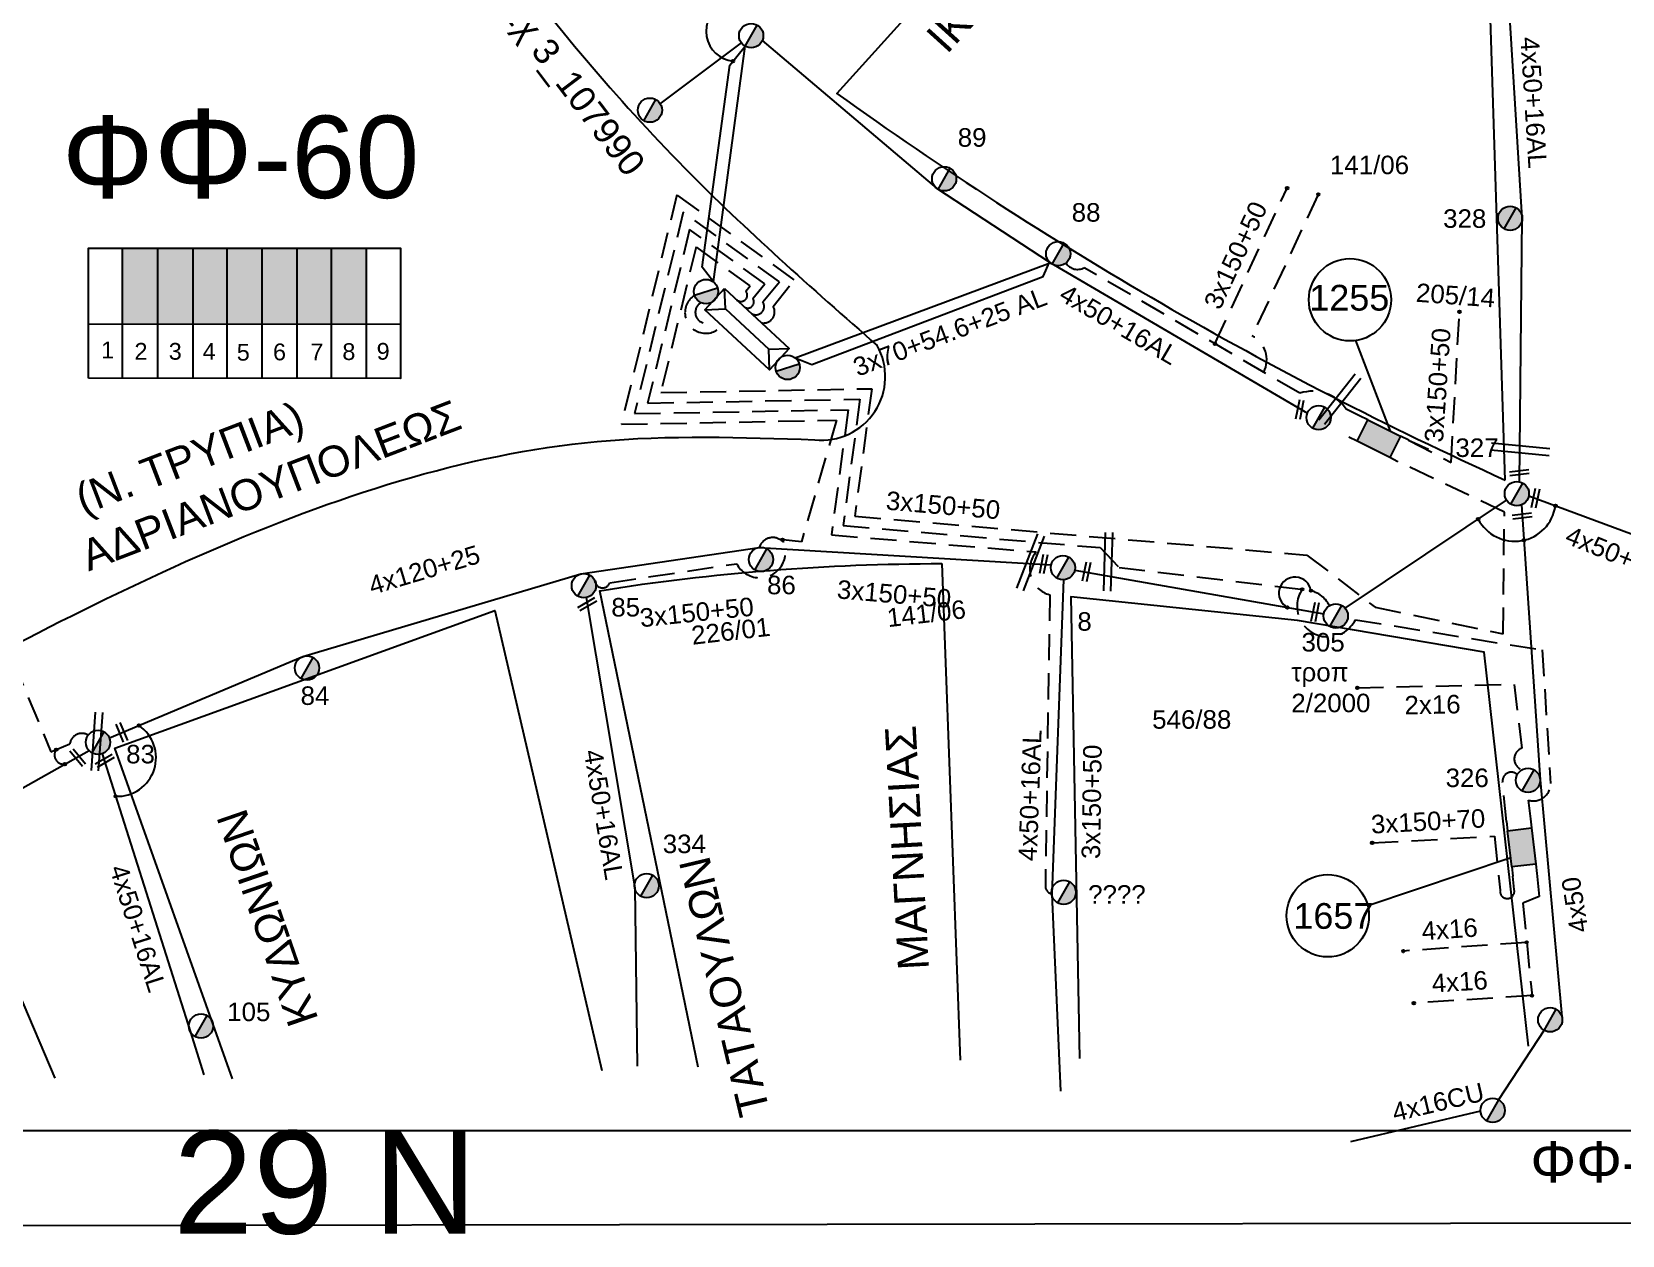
# Model space of a CAD drawing. Header units: millimetres. Extents: x 1091 to 3521, y 1177 to 2968.
# Drawn here: x 1601.1 to 1755.6, y 1933 to 2050 of the extents above; entities that cross this region are included whole.
import ezdxf
from ezdxf.enums import TextEntityAlignment as Align

# ---------------------------------------------------------------- set-up
doc = ezdxf.new("R2010")
doc.units = ezdxf.units.MM
doc.linetypes.add('DASHED', pattern=[19.05, 12.7, -6.35])
for name, color, linetype, lineweight in [('2x16', 7, 'Continuous', 30), ('3x150+50', 7, 'Continuous', 30), ('3x150+70', 7, 'Continuous', 30), ('4x16', 7, 'Continuous', 30), ('4x50 + 13_5', 7, 'SYN_LINE', 30), ('Άγνωστα', 7, 'Continuous', 30), ('Γυμνά εναέρια ΧΤ (3Φ)   4x50CU', 7, 'Continuous', 30), ('Γυμνά εναέρια ΧΤ και ΦΟΠ (3Φ)   4x50+16AL', 7, 'Continuous', 30), ('Καλώδια ΧΤ   3x150+50CU', 7, 'DASHED', 30), ('Καλώδια ΧΤ   3x150AL+50CU', 7, 'DASHED', 30), ('Συνεστραμμένα ΧΤ   3x70+54.6+25 AL', 7, 'SYN_LINE', 30), ('Συνεστραμμένα ΧΤ   4x120+25 AL', 7, 'SYN_LINE', 30), ('Υπόγεια καλώδια Παροχών ΧΤ   4x16AL', 7, 'DASHED', 30)]:
    doc.layers.add(name, color=color, linetype=linetype, lineweight=lineweight)
for name, color, linetype in [('Link Box 4 Διευθύνσεων', 7, 'Continuous'), ('Pillar OTE', 7, 'Continuous'), ('TEXT ΚΑΛΩΔΙΩΝ', 7, 'Continuous'), ('ΑΓΝΩΣΤΟ ΥΠΟΓΕΙΟ ΚΑΛΩΔΙΟ', 7, 'DASHED'), ('Επιγραφές - Σχήματα', 7, 'Continuous'), ('Μηχανική τομή', 7, 'Continuous'), ('Στύλος Ξύλινος', 7, 'Continuous'), ('Στύλος Ξύλινος @ 1', 7, 'Continuous'), ('Στύλος ΦΜ', 7, 'Continuous'), ('Στύλος ΦΜ @ 1', 7, 'Continuous'), ('Συνδέσεις', 7, 'Continuous'), ('Τομή', 7, 'Continuous'), ('Υποσταθμός εναέριος 2 στύλων', 7, 'Continuous'), ('Υποσταθμός πόλεως', 7, 'Continuous'), ('Υπόβαθρο ΔΕΗ', 7, 'Continuous')]:
    doc.layers.add(name, color=color, linetype=linetype)
doc.styles.add('arial', font='arial.ttf')
doc.styles.get("Standard").update_dxf_attribs({"font": 'arial.ttf', "height": 1.8})
doc.linetypes.add('SYN_LINE', pattern='A,0.5,-0.0001,["/\\/\\/\\/",Standard,S=0.1,R=0,X=0,Y=-0.05],-0.25', length=0.7501)

# ---------------------------------------------------------------- blocks, each defined once
blk = doc.blocks.new('ΥΠΑΡΧΩΝ ΤΣΙΜΕΝΤΕΝΙΟΣ ΣΤΥΛΟΣ')
at = {"layer": 'Στύλος ΦΜ'}
blk.add_hatch(color=7, dxfattribs=at).paths.add_polyline_path([(-1.29, -2.28, 0.574793), (2.62, 0, 0.268822), (1.3, 2.27)])
at = {"layer": 'Στύλος ΦΜ', "color": 7}
blk.add_line((-1.29, -2.28), (1.3, 2.27), dxfattribs=at)
blk.add_circle((0, 0), 2.62, dxfattribs=at)
at = {"layer": 'Στύλος ΦΜ', "flags": 4}
for tag, p in [('ΑΡΙΘΜΟΣ', (-4.68, 8.05)), ('ΤΥΠΟΣ', (-4.91, 3.03))]:
    blk.add_attdef(tag, p, '', height=4, dxfattribs=at)
blk = doc.blocks.new('ΥΠΑΡΧΩΝ ΞΥΛΙΝΟΣ ΣΤΥΛΟΣ')
at = {"layer": 'Στύλος Ξύλινος'}
h = blk.add_hatch(color=7, dxfattribs=at)
h.paths.add_polyline_path([(-2.62, 0, 0.270008), (-1.29, -2.28), (1.3, 2.27, 0.576266)])
h.paths.add_polyline_path([(-1.29, -2.28, 0.574793), (2.62, 0, 0.268822), (1.3, 2.27)])
at = {"layer": 'Στύλος Ξύλινος', "color": 7}
blk.add_line((-1.29, -2.28), (1.3, 2.27), dxfattribs=at)
blk.add_circle((0, 0), 2.62, dxfattribs=at)
at = {"layer": 'Στύλος Ξύλινος', "color": 1, "flags": 4}
for tag, p in [('ΑΡΙΘΜΟΣ', (-4.91, 8.6)), ('ΤΥΠΟΣ', (-4.85, 3.39))]:
    blk.add_attdef(tag, p, '', height=4, dxfattribs=at)
blk = doc.blocks.new('ΥΠΟΣΤΑΘΜΟΣ ΕΝΑΕΡΙΟΣ ΕΠΙ 2 ΣΤΥΛΩΝ')
at = {"layer": 'Υποσταθμός εναέριος 2 στύλων', "linetype": 'Continuous'}
for points in [[(-11.97, -2.11, 0.574793), (-8.45, -0.07, 0.268822), (-9.64, 1.98)], [(9.68, -2.15, 0.574793), (13.19, -0.1, 0.268822), (12.01, 1.95)]]:
    blk.add_hatch(color=256, dxfattribs=at).paths.add_polyline_path(points)
for p, q in [((-11.97, -2.11), (-9.64, 1.98)), ((9.68, -2.15), (12.01, 1.95))]:
    blk.add_line(p, q, dxfattribs=at)
for centre in [(-10.81, -0.07), (10.84, -0.1)]:
    blk.add_circle(centre, 2.36, dxfattribs=at)
at = {"layer": 'Υποσταθμός πόλεως', "linetype": 'Continuous', "ltscale": 40}
blk.add_lwpolyline([(-8.57, 2.82), (8.57, 2.82), (8.57, -2.82), (-8.57, -2.82)], close=True, dxfattribs=at)
for points in [[(-5.75, 0), (-8.57, 2.82)], [(-8.57, -2.82), (-5.75, 0)], [(-5.75, 0), (5.75, 0)], [(5.75, 0), (8.57, 2.82)], [(8.57, -2.82), (5.75, 0)]]:
    blk.add_lwpolyline(points, dxfattribs=at)
at = {"layer": 'Υποσταθμός εναέριος 2 στύλων', "ltscale": 40, "flags": 1}
for tag, p in [('ΜΕΤΑΣΧΗΜΑΤΙΣΜΟΣ', (14.09, 2.51)), ('ΙΣΧΥΣ', (14.07, -0.28)), ('ΑΡΙΘΜΟΣ', (14.19, -3))]:
    blk.add_attdef(tag, p, '', height=1.8, dxfattribs=at)
blk = doc.blocks.new('LINK BOX 4 ΑΝΑΧΩΡΗΣΕΩΝ')
at = {"layer": 'Link Box 4 Διευθύνσεων', "ltscale": 40}
blk.add_hatch(color=256, dxfattribs=at).paths.add_polyline_path([(-3.54, 0), (-3.54, -4.67), (3.54, -4.67), (3.54, 0)])
for p, q in [((-3.54, 0), (-5.33, 0)), ((5.33, 0), (3.54, 0)), ((-3.54, -4.67), (-5.33, -4.67)), ((5.33, -4.67), (3.54, -4.67))]:
    blk.add_line(p, q, dxfattribs=at)
blk.add_lwpolyline([(-3.54, -4.67), (-3.54, 0), (3.54, 0), (3.54, -4.67)], close=True, dxfattribs=at)
blk = doc.blocks.new('_ΣΥΝΔΕΣΗ')
at = {"layer": 'Συνδέσεις', "linetype": 'SYN_LINE', "ltscale": 40}
blk.add_hatch(color=256, dxfattribs=at).paths.add_polyline_path([(0.5, -0.01, 1), (-0.5, -0.01, 1)])
at = {"layer": 'Συνδέσεις'}
blk.add_circle((0, -0.01), 0.5, dxfattribs=at)
blk = doc.blocks.new('ΤΟΜΗ')
at = {"layer": 'Τομή', "ltscale": 40}
for p, q in [((11.33, -0.65), (-11.4, -0.65)), ((11.33, -3.42), (-11.4, -3.42))]:
    blk.add_line(p, q, dxfattribs=at)
blk = doc.blocks.new('ΜΗΧΑΝΙΚΗ ΤΟΜΗ')
at = {"layer": 'Μηχανική τομή', "ltscale": 40}
for p, q in [((-3.79, 1.21), (3.79, 1.21)), ((3.79, -0.34), (-3.79, -0.34))]:
    blk.add_line(p, q, dxfattribs=at)

msp = doc.modelspace()

# ---------------------------------------------------------------- hatches: boundary and pattern name
at = {"layer": 'Καλώδια ΧΤ   3x150AL+50CU', "linetype": 'DASHED', "lineweight": -3, "ltscale": 0.2}
h = msp.add_hatch(color=2, dxfattribs=at)
h.dxf.hatch_style = 1
h.paths.add_polyline_path([(1613.33, 2028.94), (1609.89, 2028.94), (1609.89, 2021.58), (1613.33, 2021.57)])
h = msp.add_hatch(color=85, dxfattribs=at)
h.dxf.hatch_style = 1
h.paths.add_polyline_path([(1613.33, 2021.57), (1616.77, 2021.57), (1616.77, 2028.94), (1613.33, 2028.94)])
h = msp.add_hatch(color=1, dxfattribs=at)
h.dxf.hatch_style = 1
h.paths.add_polyline_path([(1620.07, 2028.94), (1616.77, 2028.94), (1616.77, 2021.57), (1620.07, 2021.57)])
h = msp.add_hatch(color=5, dxfattribs=at)
h.dxf.hatch_style = 1
h.paths.add_polyline_path([(1620.07, 2021.57), (1623.46, 2021.56), (1623.46, 2028.94), (1620.07, 2028.94)])
h = msp.add_hatch(color=133, dxfattribs=at)
h.dxf.hatch_style = 1
h.paths.add_polyline_path([(1623.46, 2021.56), (1626.85, 2021.56), (1626.85, 2028.94), (1623.46, 2028.94)])
h = msp.add_hatch(color=6, dxfattribs=at)
h.dxf.hatch_style = 1
h.paths.add_polyline_path([(1630.19, 2021.56), (1630.19, 2028.94), (1626.85, 2028.94), (1626.85, 2021.56)])
h = msp.add_hatch(color=30, dxfattribs=at)
h.dxf.hatch_style = 1
h.paths.add_polyline_path([(1633.58, 2028.94), (1630.19, 2028.94), (1630.19, 2021.56), (1633.58, 2021.55)])

# ---------------------------------------------------------------- linework, layer by layer
at = {"layer": '2x16', "color": 5, "linetype": 'DASHED', "lineweight": -3, "ltscale": 0.2}
msp.add_lwpolyline([(1729.86, 1986.23), (1745.09, 1986.56), (1745.85, 1980.36, 0.712224), (1745.86, 1978.26, 15.599263)], format="xyb", dxfattribs=at)
at = {"layer": '3x150+50', "color": 6, "linetype": 'DASHED', "lineweight": -3, "ltscale": 0.2}
msp.add_lwpolyline([(1716.03, 2019.65), (1723.03, 2034.76)], dxfattribs=at)
for points in [[(1726.07, 2034.15), (1719.65, 2020.44, -0.40953), (1720.77, 2016.89, 1.320957)], [(1730.08, 2012.66), (1728.78, 2013.29, 0.337947), (1724.28, 2014.84), (1703.33, 2027.04, -0.402346), (1701.56, 2027.49, -11.095652)]]:
    msp.add_lwpolyline(points, format="xyb", dxfattribs=at)
at = {"layer": '3x150+50', "color": 30, "linetype": 'DASHED', "lineweight": -3, "ltscale": 0.2}
msp.add_lwpolyline([(1669.54, 2023.94, 0.950375), (1670.46, 2024.76), (1670.86, 2025.26), (1665.61, 2029.07), (1662.19, 2014.9), (1682.68, 2015.28), (1681.03, 2002.89), (1724.97, 1999.12), (1731.58, 1994.05), (1744.04, 1991.48), (1744.15, 2003.29), (1733.81, 2008.2)], format="xyb", dxfattribs=at)
for points in [[(1734.85, 2010.29), (1738.97, 2008.12), (1739.79, 2022.76)], [(1734.85, 2010.29), (1736.78, 2009.42)]]:
    msp.add_lwpolyline(points, dxfattribs=at)
at = {"layer": '3x150+50', "color": 85, "linetype": 'DASHED', "lineweight": -3, "ltscale": 0.2}
msp.add_lwpolyline([(1659.63, 2012.86), (1680.39, 2013.24), (1678.77, 2001.08), (1698.65, 1999.42, 0.552481), (1699.98, 1995.26), (1699.55, 1966.97, 0.356173), (1700.17, 1966.19)], format="xyb", dxfattribs=at)
at = {"layer": '3x150+50', "color": 2, "linetype": 'DASHED', "lineweight": -3, "ltscale": 0.2}
msp.add_lwpolyline([(1655.76, 1996.7, 0.83137), (1657.24, 1996.43), (1669.57, 1998.28, 1.011828), (1674.01, 2000.61, 9.636438)], format="xyb", dxfattribs=at)
at = {"layer": '3x150+70', "color": 5, "linetype": 'DASHED', "lineweight": -3, "ltscale": 0.2}
msp.add_lwpolyline([(1731.31, 1971.15), (1743.2, 1971.81), (1743.73, 1966.55, 1.221008), (1745.1, 1966.63), (1744.97, 1967.93)], format="xyb", dxfattribs=at)
at = {"layer": '4x16', "color": 5, "linetype": 'SYN_LINE', "lineweight": -3, "ltscale": 10}
msp.add_lwpolyline([(1748.01, 1952.95), (1743.59, 1946.19)], dxfattribs=at)
at = {"layer": '4x16', "color": 5, "linetype": 'SYN_LINE', "lineweight": -3, "ltscale": 15}
msp.add_lwpolyline([(1741.83, 1945.11), (1729.19, 1942.13)], dxfattribs=at)
at = {"layer": '4x50 + 13_5', "color": 2, "lineweight": -3, "ltscale": 0.1}
msp.add_lwpolyline([(1671.76, 1999.85), (1700.11, 1998.16)], dxfattribs=at)
at = {"layer": 'Pillar OTE', "lineweight": -3, "ltscale": 40}
for points in [[(1606.57, 2016.3), (1606.57, 2028.94), (1636.9, 2028.94), (1636.9, 2016.27), (1606.57, 2016.3)], [(1609.89, 2016.3), (1609.89, 2028.94)], [(1613.33, 2016.29), (1613.33, 2028.94)], [(1616.77, 2016.29), (1616.77, 2028.94)], [(1620.07, 2016.28), (1620.07, 2028.94)], [(1623.46, 2016.28), (1623.46, 2028.94)], [(1626.85, 2016.28), (1626.85, 2028.94)], [(1630.19, 2016.27), (1630.19, 2028.94)], [(1633.58, 2016.27), (1633.58, 2028.94)], [(1606.57, 2021.58), (1636.9, 2021.55)]]:
    msp.add_lwpolyline(points, dxfattribs=at)
at = {"layer": 'Άγνωστα', "lineweight": -3, "ltscale": 0.1}
for points in [[(3521.49, 1936.89), (1091.31, 1933.19), (1091.31, 2964.7), (3521.49, 2968.4)], [(3374.53, 1943.19), (1101.31, 1943.19), (1101.31, 2954.7), (3374.53, 2954.7)]]:
    msp.add_lwpolyline(points, close=True, dxfattribs=at)
at = {"layer": 'ΑΓΝΩΣΤΟ ΥΠΟΓΕΙΟ ΚΑΛΩΔΙΟ', "color": 2, "lineweight": -3, "ltscale": 0.2}
msp.add_lwpolyline([(1671.97, 2021.68, 0.639033), (1673.11, 2023.28), (1675.15, 2025.85), (1663.75, 2034.13), (1658.36, 2011.83), (1679.25, 2012.22), (1675.85, 2000.42), (1673.74, 2000.64, 0.483994), (1671.76, 1999.85)], format="xyb", dxfattribs=at)
at = {"layer": 'ΑΓΝΩΣΤΟ ΥΠΟΓΕΙΟ ΚΑΛΩΔΙΟ', "color": 85, "lineweight": -3, "ltscale": 0.2}
msp.add_lwpolyline([(1671.01, 2022.58, 0.801994), (1672.1, 2023.72), (1673.72, 2025.65), (1664.37, 2032.44), (1659.63, 2012.86)], format="xyb", dxfattribs=at)
at = {"layer": 'ΑΓΝΩΣΤΟ ΥΠΟΓΕΙΟ ΚΑΛΩΔΙΟ', "color": 5, "lineweight": -3, "ltscale": 0.2}
for points in [[(1670.34, 2023.2, 0.805407), (1671.13, 2024.04), (1672.29, 2025.46), (1664.99, 2030.75), (1660.91, 2013.88), (1681.54, 2014.26), (1679.9, 2001.98), (1704.87, 1999.84), (1706.71, 1997.92), (1724.98, 1995.73, -0.251644), (1727.16, 1994.21)], [(1724.5, 1995.79, 1.063581), (1729.67, 1992.84), (1747.83, 1989.9), (1748.63, 1976.93, -0.521574), (1746.47, 1975.32), (1746.68, 1973.49)], [(1744.36, 1973.22), (1743.98, 1977.09, -0.697373), (1745.4, 1977.79, -1.007308)]]:
    msp.add_lwpolyline(points, format="xyb", dxfattribs=at)
at = {"layer": 'ΑΓΝΩΣΤΟ ΥΠΟΓΕΙΟ ΚΑΛΩΔΙΟ', "color": 133, "lineweight": -3, "ltscale": 0.2}
msp.add_lwpolyline([(1593.39, 2002.85), (1602.94, 1980), (1604.77, 1980.78, -0.530409), (1606.57, 1981.63, 3.998723)], format="xyb", dxfattribs=at)
at = {"layer": 'ΑΓΝΩΣΤΟ ΥΠΟΓΕΙΟ ΚΑΛΩΔΙΟ', "color": 5, "lineweight": -3, "ltscale": 0.2}
msp.add_lwpolyline([(1747.29, 1968.2), (1747.54, 1965.94), (1745.94, 1965.31), (1746.84, 1956.32)], dxfattribs=at)
at = {"layer": 'Γυμνά εναέρια ΧΤ (3Φ)   4x50CU', "color": 5, "lineweight": -3, "ltscale": 0.1}
for points in [[(1745.81, 2004), (1747.62, 1977.28)], [(1747.62, 1977.28), (1749.73, 1954.3)]]:
    msp.add_lwpolyline(points, dxfattribs=at)
at = {"layer": 'Γυμνά εναέρια ΧΤ και ΦΟΠ (3Φ)   4x50+16AL', "color": 1, "lineweight": -3, "ltscale": 0.1}
msp.add_lwpolyline([(1745.62, 2006.24), (1745.88, 2031.87), (1744.26, 2058.26)], dxfattribs=at)
at = {"layer": 'Γυμνά εναέρια ΧΤ και ΦΟΠ (3Φ)   4x50+16AL', "color": 133, "lineweight": -3, "ltscale": 0.1}
for points in [[(1672.05, 2049.12), (1688.96, 2034.77), (1699.94, 2027.58), (1725.01, 2012.89)], [(1566.63, 1954.36), (1585.97, 1968.52), (1606.64, 1980.14)]]:
    msp.add_lwpolyline(points, dxfattribs=at)
at = {"layer": 'Γυμνά εναέρια ΧΤ και ΦΟΠ (3Φ)   4x50+16AL', "color": 5, "lineweight": -3, "ltscale": 0.1}
for points in [[(1728.68, 1993.96), (1744.37, 2004.45)], [(1746.51, 2004.87), (1774.06, 1994.66)], [(1702.41, 1997.66), (1726.61, 1993.41)]]:
    msp.add_lwpolyline(points, dxfattribs=at)
at = {"layer": 'Γυμνά εναέρια ΧΤ και ΦΟΠ (3Φ)   4x50+16AL', "color": 85, "lineweight": -3, "ltscale": 0.1}
msp.add_lwpolyline([(1701.32, 1996.73), (1700.17, 1966.19), (1701.01, 1947.03)], dxfattribs=at)
at = {"layer": 'Γυμνά εναέρια ΧΤ και ΦΟΠ (3Φ)   4x50+16AL', "color": 2, "lineweight": -3, "ltscale": 0.1}
for points in [[(1654.94, 1995), (1659.66, 1966.8), (1659.9, 1949.47)], [(1607.92, 1979.82), (1616.45, 1952.88), (1617.79, 1948.63)]]:
    msp.add_lwpolyline(points, dxfattribs=at)
at = {"layer": 'Καλώδια ΧΤ   3x150+50CU', "color": 133, "lineweight": -3, "ltscale": 0.2}
msp.add_arc((1666.55, 2022.67), 2.01, 122.8063, 321.3341, dxfattribs=at)
at = {"layer": 'Καλώδια ΧΤ   3x150+50CU', "color": 1, "lineweight": -3, "ltscale": 0.2}
msp.add_arc((1666.61, 2022.7), 1.07, 118.0616, 321.8959, dxfattribs=at)
at = {"layer": 'Καλώδια ΧΤ   3x150+50CU', "lineweight": -3, "ltscale": 0.2}
msp.add_arc((1604.17, 1979.7), 0.896, 144.931, 276.6828, dxfattribs=at)
at = {"layer": 'Συνεστραμμένα ΧΤ   3x70+54.6+25 AL', "linetype": 'SYN_LINE', "lineweight": -3, "ltscale": 10}
msp.add_lwpolyline([(1662.14, 2042.95), (1670.03, 2048.88)], dxfattribs=at)
at = {"layer": 'Συνεστραμμένα ΧΤ   3x70+54.6+25 AL', "color": 133, "lineweight": -3, "ltscale": 15}
msp.add_lwpolyline([(1667.3, 2025.66), (1666.22, 2027.1), (1668.88, 2046.7), (1670.39, 2048.56)], dxfattribs=at)
at = {"layer": 'Συνεστραμμένα ΧΤ   3x70+54.6+25 AL', "color": 1, "lineweight": -3, "ltscale": 15}
msp.add_lwpolyline([(1667.3, 2025.66), (1670.39, 2048.56)], dxfattribs=at)
at = {"layer": 'Συνεστραμμένα ΧΤ   3x70+54.6+25 AL', "color": 6, "lineweight": -3, "ltscale": 15}
for points in [[(1675.23, 2018.27), (1676.87, 2017.63), (1699.35, 2026.18), (1699.94, 2027.58)], [(1675.23, 2018.27), (1700.01, 2027.51)]]:
    msp.add_lwpolyline(points, dxfattribs=at)
at = {"layer": 'Συνεστραμμένα ΧΤ   4x120+25 AL', "color": 2, "linetype": 'SYN_LINE', "lineweight": -3, "ltscale": 15}
msp.add_lwpolyline([(1608.61, 1981.35), (1627.4, 1989.25), (1654.41, 1997.29), (1671.76, 1999.85)], dxfattribs=at)
at = {"layer": 'Υπόβαθρο ΔΕΗ', "lineweight": -3, "ltscale": 0.1}
for points in [[(1744.23, 2006.41), (1742.58, 2058.34, -0.0915), (1711.23, 2079.28), (1679.3, 2043.96, 0.049572), (1744.23, 2006.41, 0.767857)], [(1665.82, 1949.36), (1656.26, 1995.66, -0.039761), (1689.49, 1998.29, -0.872793)]]:
    msp.add_lwpolyline(points, format="xyb", dxfattribs=at)
at = {"layer": 'Υπόβαθρο ΔΕΗ', "lineweight": -3}
for points in [[(1733.09, 2011.16), (1729.71, 2019.96)], [(1744.77, 1969.72), (1730.87, 1965.04)]]:
    msp.add_lwpolyline(points, dxfattribs=at)
at = {"layer": 'Υπόβαθρο ΔΕΗ', "lineweight": -3, "ltscale": 0.1}
for points in [[(1689.49, 1998.29), (1691.27, 1950.06)], [(1746.48, 1951.4), (1742.18, 1989.7), (1724.05, 1992.77), (1702.03, 1995.06), (1702.87, 1950.2)], [(1620.59, 1948.24), (1609.13, 1980.37), (1646.08, 1993.72), (1656.47, 1949.03)], [(1560.2, 1947.69), (1593.6, 1971.09), (1603.33, 1948.31)]]:
    msp.add_lwpolyline(points, dxfattribs=at)
at = {"layer": 'Υπόβαθρο ΔΕΗ', "lineweight": -3}
for centre in [(1729.15, 2023.92), (1726.99, 1964.08)]:
    msp.add_circle(centre, 4, dxfattribs=at)
at = {"layer": 'Υπόβαθρο ΔΕΗ', "lineweight": -3, "ltscale": 0.1}
for centre, radius, start, end in [((1669.5, 2049.99), 2.91, 114.9797, 264.219), ((1677.84, 2016.45), 6.16, 263.6614, 29.4777), ((1745.15, 2004.45), 3.99, 207.4612, 352.1581), ((1723.81, 1995.41), 1.57, 9.3688, 241.5444), ((1609.39, 1979.44), 3.76, 267.5854, 56.158)]:
    msp.add_arc(centre, radius, start, end, dxfattribs=at)
for points in [[(1617.32, 2102.8), (1646.14, 2058.31), (1664.49, 2036.74), (1683.21, 2019.48)], [(1583.43, 1981.82), (1618.27, 1999.47), (1656, 2010.15), (1677.16, 2010.33)]]:
    msp.add_spline(points, degree=3, dxfattribs=at)
at = {"layer": 'Υπόγεια καλώδια Παροχών ΧΤ   4x16AL', "color": 5, "lineweight": -3, "ltscale": 0.2}
for points in [[(1746.32, 1961.49), (1734.34, 1960.65)], [(1746.84, 1956.32), (1735.35, 1955.59)]]:
    msp.add_lwpolyline(points, dxfattribs=at)

# ---------------------------------------------------------------- block references
at = {"layer": 'Link Box 4 Διευθύνσεων', "lineweight": -3}
for p, xscale, yscale, zscale, rotation in [((1732.47, 2011.47), 0.4999999999999998, 0.4999999999999998, 0.4999999999999998, 333.5130625083484), ((1744.67, 1970.58), 0.4999999999999999, 0.4999999999999999, 0.4999999999999999, 96.56320113536368)]:
    msp.add_blockref('LINK BOX 4 ΑΝΑΧΩΡΗΣΕΩΝ', p, dxfattribs=dict(at, xscale=xscale, yscale=yscale, zscale=zscale, rotation=rotation))
at = {"layer": 'Μηχανική τομή', "lineweight": -3}
for p, xscale, yscale, zscale, rotation in [((1724.37, 2013.23), 0.2499999999999676, 0.2499999999999676, 0.2499999999999676, 78.60226847736777), ((1745.62, 2007.01), 0.2499999999999675, 0.2499999999999675, 0.2499999999999675, 6.929337179381043), ((1747.28, 2004.62), 0.2499999999999676, 0.2499999999999676, 0.2499999999999676, 78.60226847736777), ((1745.89, 2002.8), 0.2499999999999675, 0.2499999999999675, 0.2499999999999675, 6.929337179381043), ((1699.49, 1998.23), 0.2499999999999676, 0.2499999999999676, 0.2499999999999676, 78.60226847736777), ((1703.66, 1997.48), 0.2499999999999676, 0.2499999999999676, 0.2499999999999676, 78.60226847736777), ((1655.1, 1994.25), 0.2499999999999676, 0.2499999999999676, 0.2499999999999676, 30.37670893552088), ((1725.86, 1993.57), 0.2499999999999676, 0.2499999999999676, 0.2499999999999676, 78.60226847736777), ((1609.72, 1981.85), 0.2499999999999676, 0.2499999999999676, 0.2499999999999676, 292.3262620973887), ((1605.45, 1979.38), 0.2499999999999676, 0.2499999999999676, 0.2499999999999676, 309.4345195836933), ((1608.21, 1979.04), 0.2499999999999676, 0.2499999999999676, 0.2499999999999676, 30.37670893552088)]:
    msp.add_blockref('ΜΗΧΑΝΙΚΗ ΤΟΜΗ', p, dxfattribs=dict(at, xscale=xscale, yscale=yscale, zscale=zscale, rotation=rotation))
at = {"layer": 'Στύλος Ξύλινος @ 1', "lineweight": -3, "ltscale": 40}
ref = msp.add_blockref('ΥΠΑΡΧΩΝ ΞΥΛΙΝΟΣ ΣΤΥΛΟΣ', (1744.71, 2031.84), dxfattribs=dict(at, xscale=0.4499999999998181, yscale=0.4499999999998181, zscale=0.4499999999998181))
ref.add_attrib('ΤΥΠΟΣ', '328', (1738.2, 2030.91), dxfattribs={"layer": 'Στύλος Ξύλινος', "height": 1.8, "flags": 4})
at = {"layer": 'Στύλος ΦΜ @ 1', "lineweight": -3, "ltscale": 40}
ref = msp.add_blockref('ΥΠΑΡΧΩΝ ΤΣΙΜΕΝΤΕΝΙΟΣ ΣΤΥΛΟΣ', (1670.97, 2049.58), dxfattribs=dict(at, xscale=0.4499999999998181, yscale=0.4499999999998181, zscale=0.4499999999998181))
ref.add_attrib('ΤΥΠΟΣ', '90', (1670.33, 2054.62), dxfattribs={"layer": 'Στύλος ΦΜ', "height": 1.8, "flags": 4})
at = {"layer": 'Στύλος ΦΜ @ 1', "lineweight": -3, "ltscale": 40, "xscale": 0.4499999999998181, "yscale": 0.4499999999998181, "zscale": 0.4499999999998181}
for p in [(1661.13, 2042.34), (1726.11, 2012.47), (1748.6, 1953.97), (1743.01, 1945.17)]:
    msp.add_blockref('ΥΠΑΡΧΩΝ ΤΣΙΜΕΝΤΕΝΙΟΣ ΣΤΥΛΟΣ', p, dxfattribs=at)
at = {"layer": 'Στύλος ΦΜ @ 1', "lineweight": -3, "ltscale": 40}
ref = msp.add_blockref('ΥΠΑΡΧΩΝ ΤΣΙΜΕΝΤΕΝΙΟΣ ΣΤΥΛΟΣ', (1689.72, 2035.67), dxfattribs=dict(at, xscale=0.4499999999998181, yscale=0.4499999999998181, zscale=0.4499999999998181))
ref.add_attrib('ΤΥΠΟΣ', '89', (1691.04, 2038.79), dxfattribs={"layer": 'Στύλος ΦΜ', "height": 1.8, "flags": 4})
ref = msp.add_blockref('ΥΠΑΡΧΩΝ ΤΣΙΜΕΝΤΕΝΙΟΣ ΣΤΥΛΟΣ', (1700.8, 2028.39), dxfattribs=dict(at, xscale=0.4499999999998181, yscale=0.4499999999998181, zscale=0.4499999999998181))
ref.add_attrib('ΤΥΠΟΣ', '88', (1702.11, 2031.51), dxfattribs={"layer": 'Στύλος ΦΜ', "height": 1.8, "flags": 4})
ref = msp.add_blockref('ΥΠΑΡΧΩΝ ΤΣΙΜΕΝΤΕΝΙΟΣ ΣΤΥΛΟΣ', (1745.36, 2005.09), dxfattribs=dict(at, xscale=0.4499999999998181, yscale=0.4499999999998181, zscale=0.4499999999998181))
ref.add_attrib('ΤΥΠΟΣ', '327', (1739.39, 2008.65), dxfattribs={"layer": 'Στύλος ΦΜ', "height": 1.8, "flags": 4})
ref = msp.add_blockref('ΥΠΑΡΧΩΝ ΤΣΙΜΕΝΤΕΝΙΟΣ ΣΤΥΛΟΣ', (1671.92, 1998.69), dxfattribs=dict(at, xscale=0.4499999999998181, yscale=0.4499999999998181, zscale=0.4499999999998181))
ref.add_attrib('ΤΥΠΟΣ', '86', (1672.51, 1995.31), dxfattribs={"layer": 'Στύλος ΦΜ', "height": 1.8, "flags": 4})
ref = msp.add_blockref('ΥΠΑΡΧΩΝ ΤΣΙΜΕΝΤΕΝΙΟΣ ΣΤΥΛΟΣ', (1701.26, 1997.9), dxfattribs=dict(at, xscale=0.4499999999998181, yscale=0.4499999999998181, zscale=0.4499999999998181))
ref.add_attrib('ΤΥΠΟΣ', '8', (1702.66, 1991.77), dxfattribs={"layer": 'Στύλος ΦΜ', "height": 1.8, "flags": 4})
ref = msp.add_blockref('ΥΠΑΡΧΩΝ ΤΣΙΜΕΝΤΕΝΙΟΣ ΣΤΥΛΟΣ', (1654.71, 1996.15), dxfattribs=dict(at, xscale=0.4499999999998181, yscale=0.4499999999998181, zscale=0.4499999999998181))
ref.add_attrib('ΤΥΠΟΣ', '85', (1657.38, 1993.15), dxfattribs={"layer": 'Στύλος ΦΜ', "height": 1.8, "flags": 4})
ref = msp.add_blockref('ΥΠΑΡΧΩΝ ΤΣΙΜΕΝΤΕΝΙΟΣ ΣΤΥΛΟΣ', (1727.77, 1993.2), dxfattribs=dict(at, xscale=0.4499999999998181, yscale=0.4499999999998181, zscale=0.4499999999998181))
ref.add_attrib('ΤΥΠΟΣ', '305', (1724.44, 1989.75), dxfattribs={"layer": 'Στύλος ΦΜ', "height": 1.8, "flags": 4})
ref = msp.add_blockref('ΥΠΑΡΧΩΝ ΤΣΙΜΕΝΤΕΝΙΟΣ ΣΤΥΛΟΣ', (1627.82, 1988.15), dxfattribs=dict(at, xscale=0.4499999999998181, yscale=0.4499999999998181, zscale=0.4499999999998181))
ref.add_attrib('ΤΥΠΟΣ', '84', (1627.19, 1984.56), dxfattribs={"layer": 'Στύλος ΦΜ', "height": 1.8, "flags": 4})
ref = msp.add_blockref('ΥΠΑΡΧΩΝ ΤΣΙΜΕΝΤΕΝΙΟΣ ΣΤΥΛΟΣ', (1607.51, 1980.93), dxfattribs=dict(at, xscale=0.4499999999998181, yscale=0.4499999999998181, zscale=0.4499999999998181))
ref.add_attrib('ΤΥΠΟΣ', '83', (1610.24, 1978.88), dxfattribs={"layer": 'Στύλος ΦΜ', "height": 1.8, "flags": 4})
ref = msp.add_blockref('ΥΠΑΡΧΩΝ ΤΣΙΜΕΝΤΕΝΙΟΣ ΣΤΥΛΟΣ', (1746.45, 1977.24), dxfattribs=dict(at, xscale=0.4499999999998181, yscale=0.4499999999998181, zscale=0.4499999999998181))
ref.add_attrib('ΤΥΠΟΣ', '326', (1738.44, 1976.58), dxfattribs={"layer": 'Στύλος ΦΜ', "height": 1.8, "flags": 4})
ref = msp.add_blockref('ΥΠΑΡΧΩΝ ΤΣΙΜΕΝΤΕΝΙΟΣ ΣΤΥΛΟΣ', (1660.82, 1967), dxfattribs=dict(at, xscale=0.4499999999998181, yscale=0.4499999999998181, zscale=0.4499999999998181))
ref.add_attrib('ΤΥΠΟΣ', '334', (1662.38, 1970.16), dxfattribs={"layer": 'Στύλος ΦΜ', "height": 1.8, "flags": 4})
ref = msp.add_blockref('ΥΠΑΡΧΩΝ ΤΣΙΜΕΝΤΕΝΙΟΣ ΣΤΥΛΟΣ', (1701.33, 1966.35), dxfattribs=dict(at, xscale=0.4499999999998181, yscale=0.4499999999998181, zscale=0.4499999999998181))
ref.add_attrib('ΤΥΠΟΣ', '????', (1703.71, 1965.25), dxfattribs={"layer": 'Στύλος ΦΜ', "height": 1.8, "flags": 4})
ref = msp.add_blockref('ΥΠΑΡΧΩΝ ΤΣΙΜΕΝΤΕΝΙΟΣ ΣΤΥΛΟΣ', (1617.52, 1953.36), dxfattribs=dict(at, xscale=0.4499999999998181, yscale=0.4499999999998181, zscale=0.4499999999998181))
ref.add_attrib('ΤΥΠΟΣ', '105', (1620.06, 1953.84), dxfattribs={"layer": 'Στύλος ΦΜ', "height": 1.8, "flags": 4})
at = {"layer": 'Συνδέσεις', "lineweight": -3, "xscale": 0.25, "yscale": 0.25, "zscale": 0.25}
for p in [(1669.2, 2047.1), (1723.04, 2034.77), (1726.07, 2034.16), (1739.79, 2022.76), (1716.03, 2019.65), (1741.61, 2002.61), (1749.11, 2003.91), (1674.02, 2000.61), (1746.04, 2000.56), (1724.5, 1995.79), (1725.36, 1995.66), (1723.07, 1994.03), (1729.86, 1986.23), (1611.49, 1982.56), (1603.44, 1980.22), (1604.28, 1978.81), (1609.23, 1975.68), (1731.31, 1971.16), (1746.32, 1961.5), (1734.34, 1960.65), (1746.84, 1956.32), (1735.35, 1955.59)]:
    msp.add_blockref('_ΣΥΝΔΕΣΗ', p, dxfattribs=at)
at = {"layer": 'Τομή', "lineweight": -3}
for p, xscale, yscale, zscale, rotation in [((1727.77, 2014.58), 0.2499999999999996, 0.2499999999999996, 0.2499999999999996, 51.85051798637061), ((1745.65, 2008.9), 0.2499999999999996, 0.2499999999999996, 0.2499999999999996, 174.5141145419185), ((1698.6, 1998.23), 0.2499999999999997, 0.2499999999999997, 0.2499999999999997, 248.8946695056323), ((1706.17, 1998.45), 0.2499999999999996, 0.2499999999999996, 0.2499999999999996, 268.247372354355), ((1607.92, 1980.96), 0.2499999999999997, 0.2499999999999997, 0.2499999999999997, 265.8633823657046)]:
    msp.add_blockref('ΤΟΜΗ', p, dxfattribs=dict(at, xscale=xscale, yscale=yscale, zscale=zscale, rotation=rotation))
at = {"layer": 'Υποσταθμός εναέριος 2 στύλων', "lineweight": -3, "xscale": 0.4999999999999997, "yscale": 0.4999999999999997, "zscale": 0.4999999999999997, "rotation": 317.1407351157195}
msp.add_blockref('ΥΠΟΣΤΑΘΜΟΣ ΕΝΑΕΡΙΟΣ ΕΠΙ 2 ΣΤΥΛΩΝ', (1670.57, 2021.07), dxfattribs=at)

# ---------------------------------------------------------------- texts
at = {"lineweight": -3, "ltscale": 40, "char_height": 3, "width": 64.8866, "attachment_point": 1, "style": 'arial'}
for s, insert, rotation in [('IKONIOY', (1687.75, 2049.71), 47.873), ('(N. TΡΥΠΙΑ)', (1605, 2005.81), 20.9475), ('ΑΔΡΙΑΝΟΥΠΟΛΕΩΣ', (1605.52, 2000.32), 20.9475), ('ΜΑΓΝΗΣΙΑΣ', (1685.25, 1958.72), 93.1221), ('ΚΥΔΩΝΙΩΝ', (1626.11, 1953.03), 109.0367), ('TAΤΑΟΥΛΩΝ', (1669.88, 1944.33), 103.3778)]:
    msp.add_mtext(s, dxfattribs=dict(at, insert=insert, rotation=rotation))
at = {"lineweight": -3, "ltscale": 30, "char_height": 1.63, "width": 11.2573, "attachment_point": 1}
for s, insert in [('1', (1607.81, 2019.86)), ('2', (1611.05, 2019.73)), ('3', (1614.38, 2019.73)), ('4', (1617.68, 2019.73)), ('5', (1620.99, 2019.64)), ('6', (1624.51, 2019.67)), ('7', (1628.14, 2019.67)), ('8', (1631.25, 2019.7)), ('9', (1634.58, 2019.73))]:
    msp.add_mtext(s, dxfattribs=dict(at, insert=insert))
at = {"layer": 'TEXT ΚΑΛΩΔΙΩΝ', "lineweight": -3, "ltscale": 0.1, "style": 'arial'}
for s, rotation, p in [('4x50+16AL', 273.5219, (1747, 2043.08)), ('3x150+50', 65.1404, (1718.03, 2028.25)), (' 3x70+54.6+25 AL', 20.8375, (1689.95, 2020.68)), ('4x50+16AL', 329.6423, (1706.72, 2021.52)), ('3x150+50', 86.0744, (1737.66, 2015.62)), ('3x150+50', 355.0943, (1689.62, 2003.96)), ('4x50+16AL', 337.9504, (1756.18, 1998.76)), ('4x120+25', 16.5721, (1639.21, 1997.68)), ('3x150+50', 355.0943, (1684.86, 1995.34)), ('3x150+50', 5.925, (1665.68, 1993.57)), ('2x16', 1.2265, (1737.17, 1984.59)), (' 4x50+16AL', 87.8376, (1698.04, 1975.44)), ('4x50+16AL', 279.507, (1656.65, 1973.9)), ('3x150+50', 89.1243, (1704.05, 1975.15)), ('3x150+70', 3.1495, (1736.74, 1973.26)), ('4x50+16AL', 287.56, (1611.4, 1962.86)), (' 4x50', 99.1491, (1751.05, 1964.79)), (' 4x16', 4.0271, (1738.48, 1962.75)), (' 4x16', 3.6248, (1739.46, 1957.65)), ('4x16CU', 13.2574, (1737.71, 1945.98))]:
    msp.add_text(s, height=1.8, rotation=rotation, dxfattribs=at).set_placement(p, align=Align.MIDDLE_CENTER)
at = {"layer": 'Άγνωστα', "color": 7, "lineweight": -3, "insert": (1648.49, 2053.56), "char_height": 2.5, "width": 4.551914400963142e-14, "attachment_point": 1, "rotation": 307.0701}
msp.add_mtext('Σχ 3_107990', dxfattribs=at)
at = {"layer": 'Άγνωστα', "color": 7, "lineweight": -3}
note = msp.add_mtext_dynamic_manual_height_columns('141/06\\P', width=1.8, gutter_width=2.31, heights=[0.838, 0], dxfattribs=dict(at, insert=(1723.09, 2037.92), char_height=1.8, attachment_point=1))
for column, words in zip(note.columns.linked_columns, ['\\P']):
    column.text = words
at = {"layer": 'Άγνωστα', "color": 7, "lineweight": -3, "char_height": 2.5, "width": 4.551914400963142e-14, "attachment_point": 1}
for s, insert in [('1255', (1725.2, 2025.37)), ('1657', (1723.65, 1965.31))]:
    msp.add_mtext(s, dxfattribs=dict(at, insert=insert))
at = {"layer": 'Άγνωστα', "color": 7, "lineweight": -3, "insert": (1735.64, 2025.53), "char_height": 1.8, "attachment_point": 1, "rotation": 355.8225}
msp.add_mtext_dynamic_manual_height_columns('205/14', width=1.8, gutter_width=2.31, heights=[1.06], dxfattribs=at)
at = {"layer": 'Άγνωστα', "color": 7, "lineweight": -3}
note = msp.add_mtext_dynamic_manual_height_columns('141/06\\P', width=1.8, gutter_width=2.31, heights=[0.838, 0], dxfattribs=dict(at, insert=(1679.98, 1993.43), char_height=1.8, attachment_point=1, rotation=6.5843))
for column, words in zip(note.columns.linked_columns, ['\\P']):
    column.text = words
note = msp.add_mtext_dynamic_manual_height_columns('226/01\\P', width=1.8, gutter_width=2.31, heights=[0.838, 0], dxfattribs=dict(at, insert=(1660.98, 1991.72), char_height=1.8, attachment_point=1, rotation=6.5843))
for column, words in zip(note.columns.linked_columns, ['\\P']):
    column.text = words
note = msp.add_mtext_dynamic_manual_height_columns('τροπ ', width=1.8, gutter_width=4.16, heights=[0.838, 0], dxfattribs=dict(at, insert=(1717.49, 1988.65), char_height=1.8, attachment_point=1))
for column, words in zip(note.columns.linked_columns, ['2/2000\\P\\P']):
    column.text = words
note = msp.add_mtext_dynamic_manual_height_columns('546/88\\P', width=1.8, gutter_width=2.31, heights=[0.838, 0], dxfattribs=dict(at, insert=(1705.82, 1984.05), char_height=1.8, attachment_point=1))
for column, words in zip(note.columns.linked_columns, ['\\P']):
    column.text = words
at = {"layer": 'Επιγραφές - Σχήματα', "lineweight": -3, "ltscale": 0.2, "attachment_point": 1}
for s, insert, char_height, width in [('29 N', (1614.82, 1943.19), 10, 41.0786), ('ΦΦ-7/2η', (1746.67, 1942.17), 4, 19.6719)]:
    msp.add_mtext(s, dxfattribs=dict(at, insert=insert, char_height=char_height, width=width))
at = {"layer": 'Υπόβαθρο ΔΕΗ', "lineweight": -3, "insert": (1604, 2042.47), "char_height": 8, "width": 84.6573, "attachment_point": 1}
msp.add_mtext('Φ{\\H1.0833x;Φ}-60', dxfattribs=at)

doc.saveas('drawing.dxf')
